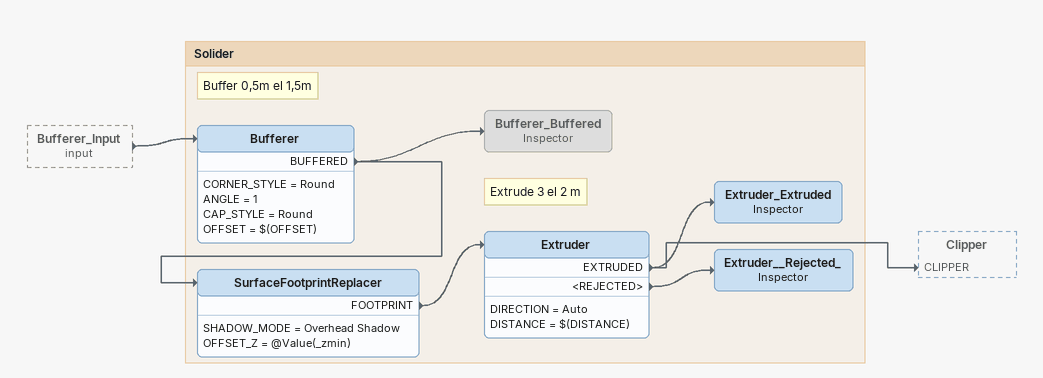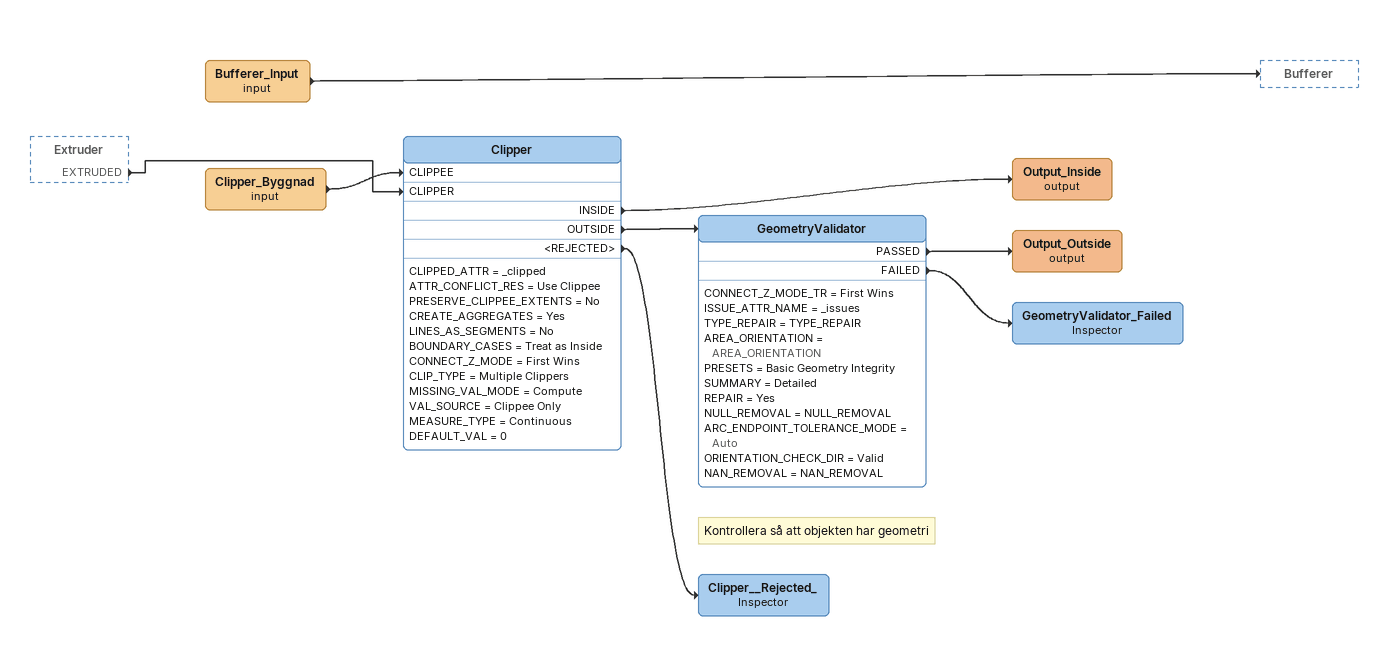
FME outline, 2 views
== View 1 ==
Bufferer_Input (input) [outside]
    -> Bufferer

Bookmark: Solider
Note: Buffer 0,5m el 1,5m
Bufferer
    CORNER_STYLE = Round
    ANGLE = 1
    CAP_STYLE = Round
    OFFSET = $(OFFSET)
    BUFFERED -> SurfaceFootprintReplacer
    BUFFERED -> Bufferer_Buffered
Bufferer_Buffered: Inspector [off]
SurfaceFootprintReplacer
    SHADOW_MODE = Overhead Shadow
    OFFSET_Z = @Value(_zmin)
    FOOTPRINT -> Extruder
Note: Extrude 3 el 2 m
Extruder
    DIRECTION = Auto
    DISTANCE = $(DISTANCE)
    EXTRUDED -> Extruder_Extruded
    EXTRUDED -> Clipper [CLIPPER]
    <REJECTED> -> Extruder__Rejected_
Extruder_Extruded: Inspector
Extruder__Rejected_: Inspector

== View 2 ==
Extruder [outside]
    EXTRUDED -> Clipper [CLIPPER]
Bufferer_Input (input)
    -> Bufferer
Clipper_Byggnad (input)
    -> Clipper [CLIPPEE]
Clipper
    CLIPPED_ATTR = _clipped
    ATTR_CONFLICT_RES = Use Clippee
    PRESERVE_CLIPPEE_EXTENTS = No
    CREATE_AGGREGATES = Yes
    LINES_AS_SEGMENTS = No
    BOUNDARY_CASES = Treat as Inside
    CONNECT_Z_MODE = First Wins
    CLIP_TYPE = Multiple Clippers
    MISSING_VAL_MODE = Compute
    VAL_SOURCE = Clippee Only
    MEASURE_TYPE = Continuous
    DEFAULT_VAL = 0
    INSIDE -> Output_Inside (output)
    OUTSIDE -> GeometryValidator
    <REJECTED> -> Clipper__Rejected_
Output_Inside (output)
Note: Kontrollera så att objekten har geometri
GeometryValidator
    CONNECT_Z_MODE_TR = First Wins
    ISSUE_ATTR_NAME = _issues
    TYPE_REPAIR = TYPE_REPAIR
    AREA_ORIENTATION = AREA_ORIENTATION
    PRESETS = Basic Geometry Integrity
    SUMMARY = Detailed
    REPAIR = Yes
    NULL_REMOVAL = NULL_REMOVAL
    ARC_ENDPOINT_TOLERANCE_MODE = Auto
    ORIENTATION_CHECK_DIR = Valid
    NAN_REMOVAL = NAN_REMOVAL
    PASSED -> Output_Outside (output)
    FAILED -> GeometryValidator_Failed
Output_Outside (output)
GeometryValidator_Failed: Inspector
Clipper__Rejected_: Inspector
